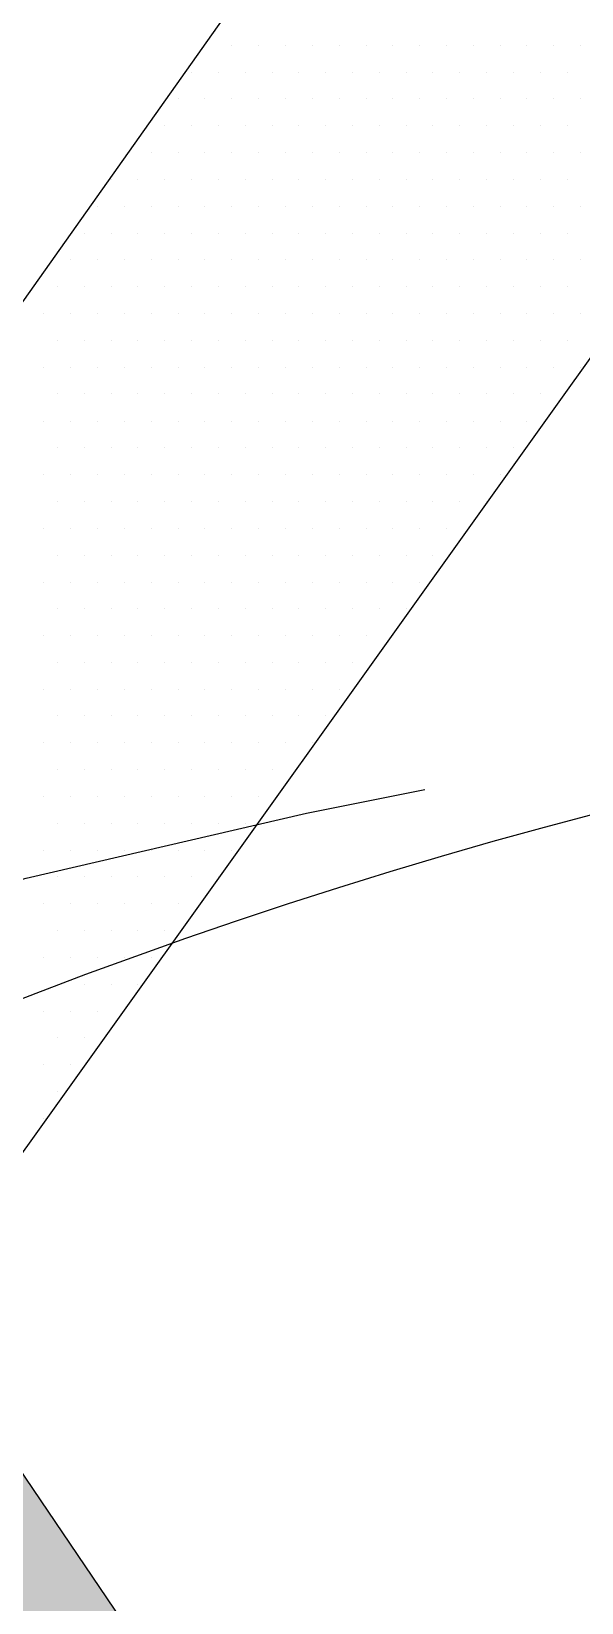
# Paper-space layout 'TOP_A1_00200_01-01-2017_MODELE' of a CAD drawing. Header units: millimetres. Extents: x -52 to 293, y -3 to 294.
# Drawn here: x -19.14 to -17.26, y 65.84 to 71.21 of the extents above; entities that cross this region are included whole.
import ezdxf

# ---------------------------------------------------------------- set-up
doc = ezdxf.new("R2010")
doc.units = ezdxf.units.MM
doc.header["$LTSCALE"] = 2
doc.linetypes.add('CACHEX2', pattern=[0.75, 0.5, -0.25])
for name, color, linetype in [('CALQUE_7', 4, 'Continuous'), ('CARTOUCHE', 7, 'Continuous'), ('rosace', 7, 'Continuous')]:
    doc.layers.add(name, color=color, linetype=linetype)

# ---------------------------------------------------------------- blocks, each defined once
blk = doc.blocks.new('A$C715108E3')
at = {"layer": 'CALQUE_7', "color": 131}
for p, q in [((-9.795, 1.1627), (-9.795, 1.1627)), ((-9.7912, 1.1627), (-9.7912, 1.1627)), ((-9.699, 1.1627), (-9.699, 1.1627)), ((-9.6072, 1.1627), (-9.6072, 1.1627)), ((-9.5157, 1.1627), (-9.5157, 1.1627)), ((-9.4239, 1.1627), (-9.4239, 1.1627)), ((-9.3321, 1.1627), (-9.3321, 1.1627)), ((-9.2402, 1.1627), (-9.2402, 1.1627)), ((-9.1488, 1.1627), (-9.1488, 1.1627)), ((-9.0567, 1.1627), (-9.0567, 1.1627)), ((-8.9651, 1.1627), (-8.9651, 1.1627)), ((-8.8735, 1.1627), (-8.8735, 1.1627)), ((-8.7818, 1.1627), (-8.7818, 1.1627)), ((-8.69, 1.1627), (-8.69, 1.1627)), ((-8.5985, 1.1627), (-8.5985, 1.1627)), ((-8.5067, 1.1627), (-8.5067, 1.1627)), ((-9.8594, 1.0713), (-9.8594, 1.0713)), ((-9.8366, 1.0713), (-9.8366, 1.0713)), ((-9.7447, 1.0713), (-9.7447, 1.0713)), ((-9.6535, 1.0713), (-9.6535, 1.0713)), ((-9.5614, 1.0713), (-9.5614, 1.0713)), ((-9.4696, 1.0713), (-9.4696, 1.0713)), ((-9.3778, 1.0713), (-9.3778, 1.0713)), ((-9.2863, 1.0713), (-9.2863, 1.0713)), ((-9.1945, 1.0713), (-9.1945, 1.0713)), ((-9.1027, 1.0713), (-9.1027, 1.0713)), ((-9.0112, 1.0713), (-9.0112, 1.0713)), ((-8.9194, 1.0713), (-8.9194, 1.0713)), ((-8.8275, 1.0713), (-8.8275, 1.0713)), ((-8.7361, 1.0713), (-8.7361, 1.0713)), ((-8.6442, 1.0713), (-8.6442, 1.0713)), ((-8.5522, 1.0713), (-8.5522, 1.0713)), ((-9.9247, 0.9798), (-9.9247, 0.9798)), ((-9.8823, 0.9798), (-9.8823, 0.9798)), ((-9.7912, 0.9798), (-9.7912, 0.9798)), ((-9.699, 0.9798), (-9.699, 0.9798)), ((-9.6072, 0.9798), (-9.6072, 0.9798)), ((-9.5157, 0.9798), (-9.5157, 0.9798)), ((-9.4239, 0.9798), (-9.4239, 0.9798)), ((-9.3321, 0.9798), (-9.3321, 0.9798)), ((-9.2402, 0.9798), (-9.2402, 0.9798)), ((-9.1488, 0.9798), (-9.1488, 0.9798)), ((-9.0567, 0.9798), (-9.0567, 0.9798)), ((-8.9651, 0.9798), (-8.9651, 0.9798)), ((-8.8735, 0.9798), (-8.8735, 0.9798)), ((-8.7818, 0.9798), (-8.7818, 0.9798)), ((-8.69, 0.9798), (-8.69, 0.9798)), ((-8.5985, 0.9798), (-8.5985, 0.9798)), ((-8.5067, 0.9798), (-8.5067, 0.9798)), ((-9.9897, 0.8872), (-9.9897, 0.8872)), ((-9.9284, 0.8872), (-9.9284, 0.8872)), ((-9.8366, 0.8872), (-9.8366, 0.8872)), ((-9.7447, 0.8872), (-9.7447, 0.8872)), ((-9.6535, 0.8872), (-9.6535, 0.8872)), ((-9.5614, 0.8872), (-9.5614, 0.8872)), ((-9.4696, 0.8872), (-9.4696, 0.8872)), ((-9.3778, 0.8872), (-9.3778, 0.8872)), ((-9.2863, 0.8872), (-9.2863, 0.8872)), ((-9.1945, 0.8872), (-9.1945, 0.8872)), ((-9.1027, 0.8872), (-9.1027, 0.8872)), ((-9.0112, 0.8872), (-9.0112, 0.8872)), ((-8.9194, 0.8872), (-8.9194, 0.8872)), ((-8.8275, 0.8872), (-8.8275, 0.8872)), ((-8.7361, 0.8872), (-8.7361, 0.8872)), ((-8.6442, 0.8872), (-8.6442, 0.8872)), ((-8.5522, 0.8872), (-8.5522, 0.8872)), ((-10.0543, 0.7961), (-10.0543, 0.7961)), ((-9.9743, 0.7961), (-9.9743, 0.7961)), ((-9.8823, 0.7961), (-9.8823, 0.7961)), ((-9.7912, 0.7961), (-9.7912, 0.7961)), ((-9.699, 0.7961), (-9.699, 0.7961)), ((-9.6072, 0.7961), (-9.6072, 0.7961)), ((-9.5157, 0.7961), (-9.5157, 0.7961)), ((-9.4239, 0.7961), (-9.4239, 0.7961)), ((-9.3321, 0.7961), (-9.3321, 0.7961)), ((-9.2402, 0.7961), (-9.2402, 0.7961)), ((-9.1488, 0.7961), (-9.1488, 0.7961)), ((-9.0567, 0.7961), (-9.0567, 0.7961)), ((-8.9651, 0.7961), (-8.9651, 0.7961)), ((-8.8735, 0.7961), (-8.8735, 0.7961)), ((-8.7818, 0.7961), (-8.7818, 0.7961)), ((-8.69, 0.7961), (-8.69, 0.7961)), ((-8.5985, 0.7961), (-8.5985, 0.7961)), ((-8.5067, 0.7961), (-8.5067, 0.7961)), ((-10.1194, 0.7047), (-10.1194, 0.7047)), ((-10.1119, 0.7047), (-10.1119, 0.7047)), ((-10.0199, 0.7047), (-10.0199, 0.7047)), ((-9.9284, 0.7047), (-9.9284, 0.7047)), ((-9.8366, 0.7047), (-9.8366, 0.7047)), ((-9.7447, 0.7047), (-9.7447, 0.7047)), ((-9.6535, 0.7047), (-9.6535, 0.7047)), ((-9.5614, 0.7047), (-9.5614, 0.7047)), ((-9.4696, 0.7047), (-9.4696, 0.7047)), ((-9.3778, 0.7047), (-9.3778, 0.7047)), ((-9.2863, 0.7047), (-9.2863, 0.7047)), ((-9.1945, 0.7047), (-9.1945, 0.7047)), ((-9.1027, 0.7047), (-9.1027, 0.7047)), ((-9.0112, 0.7047), (-9.0112, 0.7047)), ((-8.9194, 0.7047), (-8.9194, 0.7047)), ((-8.8275, 0.7047), (-8.8275, 0.7047)), ((-8.7361, 0.7047), (-8.7361, 0.7047)), ((-8.6442, 0.7047), (-8.6442, 0.7047)), ((-8.5522, 0.7047), (-8.5522, 0.7047)), ((-10.1842, 0.6123), (-10.1842, 0.6123)), ((-10.1576, 0.6123), (-10.1576, 0.6123)), ((-10.0663, 0.6123), (-10.0663, 0.6123)), ((-9.9743, 0.6123), (-9.9743, 0.6123)), ((-9.8823, 0.6123), (-9.8823, 0.6123)), ((-9.7912, 0.6123), (-9.7912, 0.6123)), ((-9.699, 0.6123), (-9.699, 0.6123)), ((-9.6072, 0.6123), (-9.6072, 0.6123)), ((-9.5157, 0.6123), (-9.5157, 0.6123)), ((-9.4239, 0.6123), (-9.4239, 0.6123)), ((-9.3321, 0.6123), (-9.3321, 0.6123)), ((-9.2402, 0.6123), (-9.2402, 0.6123)), ((-9.1488, 0.6123), (-9.1488, 0.6123)), ((-9.0567, 0.6123), (-9.0567, 0.6123)), ((-8.9651, 0.6123), (-8.9651, 0.6123)), ((-8.8735, 0.6123), (-8.8735, 0.6123)), ((-8.7818, 0.6123), (-8.7818, 0.6123)), ((-8.69, 0.6123), (-8.69, 0.6123)), ((-8.5985, 0.6123), (-8.5985, 0.6123)), ((-8.5067, 0.6123), (-8.5067, 0.6123)), ((-10.2496, 0.521), (-10.2496, 0.521)), ((-10.2035, 0.521), (-10.2035, 0.521)), ((-10.1119, 0.521), (-10.1119, 0.521)), ((-10.0199, 0.521), (-10.0199, 0.521)), ((-9.9284, 0.521), (-9.9284, 0.521)), ((-9.8366, 0.521), (-9.8366, 0.521)), ((-9.7447, 0.521), (-9.7447, 0.521)), ((-9.6535, 0.521), (-9.6535, 0.521)), ((-9.5614, 0.521), (-9.5614, 0.521)), ((-9.4696, 0.521), (-9.4696, 0.521)), ((-9.3778, 0.521), (-9.3778, 0.521)), ((-9.2863, 0.521), (-9.2863, 0.521)), ((-9.1945, 0.521), (-9.1945, 0.521)), ((-9.1027, 0.521), (-9.1027, 0.521)), ((-9.0112, 0.521), (-9.0112, 0.521)), ((-8.9194, 0.521), (-8.9194, 0.521)), ((-8.8275, 0.521), (-8.8275, 0.521)), ((-8.7361, 0.521), (-8.7361, 0.521)), ((-8.6442, 0.521), (-8.6442, 0.521)), ((-8.5522, 0.521), (-8.5522, 0.521)), ((-10.3141, 0.4296), (-10.3141, 0.4296)), ((-10.2496, 0.4296), (-10.2496, 0.4296)), ((-10.1576, 0.4296), (-10.1576, 0.4296)), ((-10.0663, 0.4296), (-10.0663, 0.4296)), ((-9.9743, 0.4296), (-9.9743, 0.4296)), ((-9.8823, 0.4296), (-9.8823, 0.4296)), ((-9.7912, 0.4296), (-9.7912, 0.4296)), ((-9.699, 0.4296), (-9.699, 0.4296)), ((-9.6072, 0.4296), (-9.6072, 0.4296)), ((-9.5157, 0.4296), (-9.5157, 0.4296)), ((-9.4239, 0.4296), (-9.4239, 0.4296)), ((-9.3321, 0.4296), (-9.3321, 0.4296)), ((-9.2402, 0.4296), (-9.2402, 0.4296)), ((-9.1488, 0.4296), (-9.1488, 0.4296)), ((-9.0567, 0.4296), (-9.0567, 0.4296)), ((-8.9651, 0.4296), (-8.9651, 0.4296)), ((-8.8735, 0.4296), (-8.8735, 0.4296)), ((-8.7818, 0.4296), (-8.7818, 0.4296)), ((-8.69, 0.4296), (-8.69, 0.4296)), ((-8.5985, 0.4296), (-8.5985, 0.4296)), ((-8.5067, 0.4296), (-8.5067, 0.4296)), ((-10.3793, 0.3372), (-10.3793, 0.3372)), ((-10.2952, 0.3372), (-10.2952, 0.3372)), ((-10.2035, 0.3372), (-10.2035, 0.3372)), ((-10.1119, 0.3372), (-10.1119, 0.3372)), ((-10.0199, 0.3372), (-10.0199, 0.3372)), ((-9.9284, 0.3372), (-9.9284, 0.3372)), ((-9.8366, 0.3372), (-9.8366, 0.3372)), ((-9.7447, 0.3372), (-9.7447, 0.3372)), ((-9.6535, 0.3372), (-9.6535, 0.3372)), ((-9.5614, 0.3372), (-9.5614, 0.3372)), ((-9.4696, 0.3372), (-9.4696, 0.3372)), ((-9.3778, 0.3372), (-9.3778, 0.3372)), ((-9.2863, 0.3372), (-9.2863, 0.3372)), ((-9.1945, 0.3372), (-9.1945, 0.3372)), ((-9.1027, 0.3372), (-9.1027, 0.3372)), ((-9.0112, 0.3372), (-9.0112, 0.3372)), ((-8.9194, 0.3372), (-8.9194, 0.3372)), ((-8.8275, 0.3372), (-8.8275, 0.3372)), ((-8.7361, 0.3372), (-8.7361, 0.3372)), ((-8.6442, 0.3372), (-8.6442, 0.3372)), ((-8.5522, 0.3372), (-8.5522, 0.3372)), ((-10.3413, 0.2459), (-10.3413, 0.2459)), ((-10.2496, 0.2459), (-10.2496, 0.2459)), ((-10.1576, 0.2459), (-10.1576, 0.2459)), ((-10.0663, 0.2459), (-10.0663, 0.2459)), ((-9.9743, 0.2459), (-9.9743, 0.2459)), ((-9.8823, 0.2459), (-9.8823, 0.2459)), ((-9.7912, 0.2459), (-9.7912, 0.2459)), ((-9.699, 0.2459), (-9.699, 0.2459)), ((-9.6072, 0.2459), (-9.6072, 0.2459)), ((-9.5157, 0.2459), (-9.5157, 0.2459)), ((-9.4239, 0.2459), (-9.4239, 0.2459)), ((-9.3321, 0.2459), (-9.3321, 0.2459)), ((-9.2402, 0.2459), (-9.2402, 0.2459)), ((-9.1488, 0.2459), (-9.1488, 0.2459)), ((-9.0567, 0.2459), (-9.0567, 0.2459)), ((-8.9651, 0.2459), (-8.9651, 0.2459)), ((-8.8735, 0.2459), (-8.8735, 0.2459)), ((-8.7818, 0.2459), (-8.7818, 0.2459)), ((-8.69, 0.2459), (-8.69, 0.2459)), ((-8.5985, 0.2459), (-8.5985, 0.2459)), ((-8.5067, 0.2459), (-8.5067, 0.2459)), ((-10.2952, 0.1544), (-10.2952, 0.1544)), ((-10.2035, 0.1544), (-10.2035, 0.1544)), ((-10.1119, 0.1544), (-10.1119, 0.1544)), ((-10.0199, 0.1544), (-10.0199, 0.1544)), ((-9.9284, 0.1544), (-9.9284, 0.1544)), ((-9.8366, 0.1544), (-9.8366, 0.1544)), ((-9.7447, 0.1544), (-9.7447, 0.1544)), ((-9.6535, 0.1544), (-9.6535, 0.1544)), ((-9.5614, 0.1544), (-9.5614, 0.1544)), ((-9.4696, 0.1544), (-9.4696, 0.1544)), ((-9.3778, 0.1544), (-9.3778, 0.1544)), ((-9.2863, 0.1544), (-9.2863, 0.1544)), ((-9.1945, 0.1544), (-9.1945, 0.1544)), ((-9.1027, 0.1544), (-9.1027, 0.1544)), ((-9.0112, 0.1544), (-9.0112, 0.1544)), ((-8.9194, 0.1544), (-8.9194, 0.1544)), ((-8.8275, 0.1544), (-8.8275, 0.1544)), ((-8.7361, 0.1544), (-8.7361, 0.1544)), ((-8.6442, 0.1544), (-8.6442, 0.1544)), ((-8.5522, 0.1544), (-8.5522, 0.1544)), ((-10.3413, 0.0618), (-10.3413, 0.0618)), ((-10.2496, 0.0618), (-10.2496, 0.0618)), ((-10.1576, 0.0618), (-10.1576, 0.0618)), ((-10.0663, 0.0618), (-10.0663, 0.0618)), ((-9.9743, 0.0618), (-9.9743, 0.0618)), ((-9.8823, 0.0618), (-9.8823, 0.0618)), ((-9.7912, 0.0618), (-9.7912, 0.0618)), ((-9.699, 0.0618), (-9.699, 0.0618)), ((-9.6072, 0.0618), (-9.6072, 0.0618)), ((-9.5157, 0.0618), (-9.5157, 0.0618)), ((-9.4239, 0.0618), (-9.4239, 0.0618)), ((-9.3321, 0.0618), (-9.3321, 0.0618)), ((-9.2402, 0.0618), (-9.2402, 0.0618)), ((-9.1488, 0.0618), (-9.1488, 0.0618)), ((-9.0567, 0.0618), (-9.0567, 0.0618)), ((-8.9651, 0.0618), (-8.9651, 0.0618)), ((-8.8735, 0.0618), (-8.8735, 0.0618)), ((-8.7818, 0.0618), (-8.7818, 0.0618)), ((-8.69, 0.0618), (-8.69, 0.0618)), ((-8.5985, 0.0618), (-8.5985, 0.0618)), ((-8.5067, 0.0618), (-8.5067, 0.0618)), ((-10.2952, -0.0294), (-10.2952, -0.0294)), ((-10.2035, -0.0294), (-10.2035, -0.0294)), ((-10.1119, -0.0294), (-10.1119, -0.0294)), ((-10.0199, -0.0294), (-10.0199, -0.0294)), ((-9.9284, -0.0294), (-9.9284, -0.0294)), ((-9.8366, -0.0294), (-9.8366, -0.0294)), ((-9.7447, -0.0294), (-9.7447, -0.0294)), ((-9.6535, -0.0294), (-9.6535, -0.0294)), ((-9.5614, -0.0294), (-9.5614, -0.0294)), ((-9.4696, -0.0294), (-9.4696, -0.0294)), ((-9.3778, -0.0294), (-9.3778, -0.0294)), ((-9.2863, -0.0294), (-9.2863, -0.0294)), ((-9.1945, -0.0294), (-9.1945, -0.0294)), ((-9.1027, -0.0294), (-9.1027, -0.0294)), ((-9.0112, -0.0294), (-9.0112, -0.0294)), ((-8.9194, -0.0294), (-8.9194, -0.0294)), ((-8.8275, -0.0294), (-8.8275, -0.0294)), ((-8.7361, -0.0294), (-8.7361, -0.0294)), ((-8.6442, -0.0294), (-8.6442, -0.0294)), ((-10.3413, -0.1218), (-10.3413, -0.1218)), ((-10.2496, -0.1218), (-10.2496, -0.1218)), ((-10.1576, -0.1218), (-10.1576, -0.1218)), ((-10.0663, -0.1218), (-10.0663, -0.1218)), ((-9.9743, -0.1218), (-9.9743, -0.1218)), ((-9.8823, -0.1218), (-9.8823, -0.1218)), ((-9.7912, -0.1218), (-9.7912, -0.1218)), ((-9.699, -0.1218), (-9.699, -0.1218)), ((-9.6072, -0.1218), (-9.6072, -0.1218)), ((-9.5157, -0.1218), (-9.5157, -0.1218)), ((-9.4239, -0.1218), (-9.4239, -0.1218)), ((-9.3321, -0.1218), (-9.3321, -0.1218)), ((-9.2402, -0.1218), (-9.2402, -0.1218)), ((-9.1488, -0.1218), (-9.1488, -0.1218)), ((-9.0567, -0.1218), (-9.0567, -0.1218)), ((-8.9651, -0.1218), (-8.9651, -0.1218)), ((-8.8735, -0.1218), (-8.8735, -0.1218)), ((-8.7818, -0.1218), (-8.7818, -0.1218)), ((-8.69, -0.1218), (-8.69, -0.1218)), ((-10.2952, -0.2131), (-10.2952, -0.2131)), ((-10.2035, -0.2131), (-10.2035, -0.2131)), ((-10.1119, -0.2131), (-10.1119, -0.2131)), ((-10.0199, -0.2131), (-10.0199, -0.2131)), ((-9.9284, -0.2131), (-9.9284, -0.2131)), ((-9.8366, -0.2131), (-9.8366, -0.2131)), ((-9.7447, -0.2131), (-9.7447, -0.2131)), ((-9.6535, -0.2131), (-9.6535, -0.2131)), ((-9.5614, -0.2131), (-9.5614, -0.2131)), ((-9.4696, -0.2131), (-9.4696, -0.2131)), ((-9.3778, -0.2131), (-9.3778, -0.2131)), ((-9.2863, -0.2131), (-9.2863, -0.2131)), ((-9.1945, -0.2131), (-9.1945, -0.2131)), ((-9.1027, -0.2131), (-9.1027, -0.2131)), ((-9.0112, -0.2131), (-9.0112, -0.2131)), ((-8.9194, -0.2131), (-8.9194, -0.2131)), ((-8.8275, -0.2131), (-8.8275, -0.2131)), ((-8.7361, -0.2131), (-8.7361, -0.2131)), ((-10.3413, -0.3047), (-10.3413, -0.3047)), ((-10.2496, -0.3047), (-10.2496, -0.3047)), ((-10.1576, -0.3047), (-10.1576, -0.3047)), ((-10.0663, -0.3047), (-10.0663, -0.3047)), ((-9.9743, -0.3047), (-9.9743, -0.3047)), ((-9.8823, -0.3047), (-9.8823, -0.3047)), ((-9.7912, -0.3047), (-9.7912, -0.3047)), ((-9.699, -0.3047), (-9.699, -0.3047)), ((-9.6072, -0.3047), (-9.6072, -0.3047)), ((-9.5157, -0.3047), (-9.5157, -0.3047)), ((-9.4239, -0.3047), (-9.4239, -0.3047)), ((-9.3321, -0.3047), (-9.3321, -0.3047)), ((-9.2402, -0.3047), (-9.2402, -0.3047)), ((-9.1488, -0.3047), (-9.1488, -0.3047)), ((-9.0567, -0.3047), (-9.0567, -0.3047)), ((-8.9651, -0.3047), (-8.9651, -0.3047)), ((-8.8735, -0.3047), (-8.8735, -0.3047)), ((-8.7818, -0.3047), (-8.7818, -0.3047)), ((-10.2952, -0.3969), (-10.2952, -0.3969)), ((-10.2035, -0.3969), (-10.2035, -0.3969)), ((-10.1119, -0.3969), (-10.1119, -0.3969)), ((-10.0199, -0.3969), (-10.0199, -0.3969)), ((-9.9284, -0.3969), (-9.9284, -0.3969)), ((-9.8366, -0.3969), (-9.8366, -0.3969)), ((-9.7447, -0.3969), (-9.7447, -0.3969)), ((-9.6535, -0.3969), (-9.6535, -0.3969)), ((-9.5614, -0.3969), (-9.5614, -0.3969)), ((-9.4696, -0.3969), (-9.4696, -0.3969)), ((-9.3778, -0.3969), (-9.3778, -0.3969)), ((-9.2863, -0.3969), (-9.2863, -0.3969)), ((-9.1945, -0.3969), (-9.1945, -0.3969)), ((-9.1027, -0.3969), (-9.1027, -0.3969)), ((-9.0112, -0.3969), (-9.0112, -0.3969)), ((-8.9194, -0.3969), (-8.9194, -0.3969)), ((-8.8275, -0.3969), (-8.8275, -0.3969)), ((-10.3413, -0.4884), (-10.3413, -0.4884)), ((-10.2496, -0.4884), (-10.2496, -0.4884)), ((-10.1576, -0.4884), (-10.1576, -0.4884)), ((-10.0663, -0.4884), (-10.0663, -0.4884)), ((-9.9743, -0.4884), (-9.9743, -0.4884)), ((-9.8823, -0.4884), (-9.8823, -0.4884)), ((-9.7912, -0.4884), (-9.7912, -0.4884)), ((-9.699, -0.4884), (-9.699, -0.4884)), ((-9.6072, -0.4884), (-9.6072, -0.4884)), ((-9.5157, -0.4884), (-9.5157, -0.4884)), ((-9.4239, -0.4884), (-9.4239, -0.4884)), ((-9.3321, -0.4884), (-9.3321, -0.4884)), ((-9.2402, -0.4884), (-9.2402, -0.4884)), ((-9.1488, -0.4884), (-9.1488, -0.4884)), ((-9.0567, -0.4884), (-9.0567, -0.4884)), ((-8.9651, -0.4884), (-8.9651, -0.4884)), ((-10.2952, -0.5799), (-10.2952, -0.5799)), ((-10.2035, -0.5799), (-10.2035, -0.5799)), ((-10.1119, -0.5799), (-10.1119, -0.5799)), ((-10.0199, -0.5799), (-10.0199, -0.5799)), ((-9.9284, -0.5799), (-9.9284, -0.5799)), ((-9.8366, -0.5799), (-9.8366, -0.5799)), ((-9.7447, -0.5799), (-9.7447, -0.5799)), ((-9.6535, -0.5799), (-9.6535, -0.5799)), ((-9.5614, -0.5799), (-9.5614, -0.5799)), ((-9.4696, -0.5799), (-9.4696, -0.5799)), ((-9.3778, -0.5799), (-9.3778, -0.5799)), ((-9.2863, -0.5799), (-9.2863, -0.5799)), ((-9.1945, -0.5799), (-9.1945, -0.5799)), ((-9.1027, -0.5799), (-9.1027, -0.5799)), ((-9.0112, -0.5799), (-9.0112, -0.5799)), ((-10.3413, -0.6724), (-10.3413, -0.6724)), ((-10.2496, -0.6724), (-10.2496, -0.6724)), ((-10.1576, -0.6724), (-10.1576, -0.6724)), ((-10.0663, -0.6724), (-10.0663, -0.6724)), ((-9.9743, -0.6724), (-9.9743, -0.6724)), ((-9.8823, -0.6724), (-9.8823, -0.6724)), ((-9.7912, -0.6724), (-9.7912, -0.6724)), ((-9.699, -0.6724), (-9.699, -0.6724)), ((-9.6072, -0.6724), (-9.6072, -0.6724)), ((-9.5157, -0.6724), (-9.5157, -0.6724)), ((-9.4239, -0.6724), (-9.4239, -0.6724)), ((-9.3321, -0.6724), (-9.3321, -0.6724)), ((-9.2402, -0.6724), (-9.2402, -0.6724)), ((-9.1488, -0.6724), (-9.1488, -0.6724)), ((-9.0567, -0.6724), (-9.0567, -0.6724)), ((-10.2952, -0.7635), (-10.2952, -0.7635)), ((-10.2035, -0.7635), (-10.2035, -0.7635)), ((-10.1119, -0.7635), (-10.1119, -0.7635)), ((-10.0199, -0.7635), (-10.0199, -0.7635)), ((-9.9284, -0.7635), (-9.9284, -0.7635)), ((-9.8366, -0.7635), (-9.8366, -0.7635)), ((-9.7447, -0.7635), (-9.7447, -0.7635)), ((-9.6535, -0.7635), (-9.6535, -0.7635)), ((-9.5614, -0.7635), (-9.5614, -0.7635)), ((-9.4696, -0.7635), (-9.4696, -0.7635)), ((-9.3778, -0.7635), (-9.3778, -0.7635)), ((-9.2863, -0.7635), (-9.2863, -0.7635)), ((-9.1945, -0.7635), (-9.1945, -0.7635)), ((-9.1027, -0.7635), (-9.1027, -0.7635)), ((-10.3413, -0.855), (-10.3413, -0.855)), ((-10.2496, -0.855), (-10.2496, -0.855)), ((-10.1576, -0.855), (-10.1576, -0.855)), ((-10.0663, -0.855), (-10.0663, -0.855)), ((-9.9743, -0.855), (-9.9743, -0.855)), ((-9.8823, -0.855), (-9.8823, -0.855)), ((-9.7912, -0.855), (-9.7912, -0.855)), ((-9.699, -0.855), (-9.699, -0.855)), ((-9.6072, -0.855), (-9.6072, -0.855)), ((-9.5157, -0.855), (-9.5157, -0.855)), ((-9.4239, -0.855), (-9.4239, -0.855)), ((-9.3321, -0.855), (-9.3321, -0.855)), ((-9.2402, -0.855), (-9.2402, -0.855)), ((-10.2952, -0.9474), (-10.2952, -0.9474)), ((-10.2035, -0.9474), (-10.2035, -0.9474)), ((-10.1119, -0.9474), (-10.1119, -0.9474)), ((-10.0199, -0.9474), (-10.0199, -0.9474)), ((-9.9284, -0.9474), (-9.9284, -0.9474)), ((-9.8366, -0.9474), (-9.8366, -0.9474)), ((-9.7447, -0.9474), (-9.7447, -0.9474)), ((-9.6535, -0.9474), (-9.6535, -0.9474)), ((-9.5614, -0.9474), (-9.5614, -0.9474)), ((-9.4696, -0.9474), (-9.4696, -0.9474)), ((-9.3778, -0.9474), (-9.3778, -0.9474)), ((-9.2863, -0.9474), (-9.2863, -0.9474)), ((-10.3413, -1.0386), (-10.3413, -1.0386)), ((-10.2496, -1.0386), (-10.2496, -1.0386)), ((-10.1576, -1.0386), (-10.1576, -1.0386)), ((-10.0663, -1.0386), (-10.0663, -1.0386)), ((-9.9743, -1.0386), (-9.9743, -1.0386)), ((-9.8823, -1.0386), (-9.8823, -1.0386)), ((-9.7912, -1.0386), (-9.7912, -1.0386)), ((-9.699, -1.0386), (-9.699, -1.0386)), ((-9.6072, -1.0386), (-9.6072, -1.0386)), ((-9.5157, -1.0386), (-9.5157, -1.0386)), ((-9.4239, -1.0386), (-9.4239, -1.0386)), ((-9.3321, -1.0386), (-9.3321, -1.0386)), ((-10.2952, -1.1301), (-10.2952, -1.1301)), ((-10.2035, -1.1301), (-10.2035, -1.1301)), ((-10.1119, -1.1301), (-10.1119, -1.1301)), ((-10.0199, -1.1301), (-10.0199, -1.1301)), ((-9.9284, -1.1301), (-9.9284, -1.1301)), ((-9.8366, -1.1301), (-9.8366, -1.1301)), ((-9.7447, -1.1301), (-9.7447, -1.1301)), ((-9.6535, -1.1301), (-9.6535, -1.1301)), ((-9.5614, -1.1301), (-9.5614, -1.1301)), ((-9.4696, -1.1301), (-9.4696, -1.1301)), ((-9.3778, -1.1301), (-9.3778, -1.1301)), ((-10.3413, -1.2223), (-10.3413, -1.2223)), ((-10.2496, -1.2223), (-10.2496, -1.2223)), ((-10.1576, -1.2223), (-10.1576, -1.2223)), ((-10.0663, -1.2223), (-10.0663, -1.2223)), ((-9.9743, -1.2223), (-9.9743, -1.2223)), ((-9.8823, -1.2223), (-9.8823, -1.2223)), ((-9.7912, -1.2223), (-9.7912, -1.2223)), ((-9.699, -1.2223), (-9.699, -1.2223)), ((-9.6072, -1.2223), (-9.6072, -1.2223)), ((-9.5157, -1.2223), (-9.5157, -1.2223)), ((-9.4239, -1.2223), (-9.4239, -1.2223)), ((-10.2952, -1.3138), (-10.2952, -1.3138)), ((-10.2035, -1.3138), (-10.2035, -1.3138)), ((-10.1119, -1.3138), (-10.1119, -1.3138)), ((-10.0199, -1.3138), (-10.0199, -1.3138)), ((-9.9284, -1.3138), (-9.9284, -1.3138)), ((-9.8366, -1.3138), (-9.8366, -1.3138)), ((-9.7447, -1.3138), (-9.7447, -1.3138)), ((-9.6535, -1.3138), (-9.6535, -1.3138)), ((-9.5614, -1.3138), (-9.5614, -1.3138)), ((-10.3413, -1.4052), (-10.3413, -1.4052)), ((-10.2496, -1.4052), (-10.2496, -1.4052)), ((-10.1576, -1.4052), (-10.1576, -1.4052)), ((-10.0663, -1.4052), (-10.0663, -1.4052)), ((-9.9743, -1.4052), (-9.9743, -1.4052)), ((-9.8823, -1.4052), (-9.8823, -1.4052)), ((-9.7912, -1.4052), (-9.7912, -1.4052)), ((-9.699, -1.4052), (-9.699, -1.4052)), ((-9.6072, -1.4052), (-9.6072, -1.4052)), ((-10.2952, -1.4974), (-10.2952, -1.4974)), ((-10.2035, -1.4974), (-10.2035, -1.4974)), ((-10.1119, -1.4974), (-10.1119, -1.4974)), ((-10.0199, -1.4974), (-10.0199, -1.4974)), ((-9.9284, -1.4974), (-9.9284, -1.4974)), ((-9.8366, -1.4974), (-9.8366, -1.4974)), ((-9.7447, -1.4974), (-9.7447, -1.4974)), ((-9.6535, -1.4974), (-9.6535, -1.4974)), ((-10.3413, -1.5889), (-10.3413, -1.5889)), ((-10.2496, -1.5889), (-10.2496, -1.5889)), ((-10.1576, -1.5889), (-10.1576, -1.5889)), ((-10.0663, -1.5889), (-10.0663, -1.5889)), ((-9.9743, -1.5889), (-9.9743, -1.5889)), ((-9.8823, -1.5889), (-9.8823, -1.5889)), ((-9.7912, -1.5889), (-9.7912, -1.5889)), ((-9.699, -1.5889), (-9.699, -1.5889)), ((-10.2952, -1.6803), (-10.2952, -1.6803)), ((-10.2035, -1.6803), (-10.2035, -1.6803)), ((-10.1119, -1.6803), (-10.1119, -1.6803)), ((-10.0199, -1.6803), (-10.0199, -1.6803)), ((-9.9284, -1.6803), (-9.9284, -1.6803)), ((-9.8366, -1.6803), (-9.8366, -1.6803)), ((-9.7447, -1.6803), (-9.7447, -1.6803)), ((-10.3413, -1.7727), (-10.3413, -1.7727)), ((-10.2496, -1.7727), (-10.2496, -1.7727)), ((-10.1576, -1.7727), (-10.1576, -1.7727)), ((-10.0663, -1.7727), (-10.0663, -1.7727)), ((-9.9743, -1.7727), (-9.9743, -1.7727)), ((-9.8823, -1.7727), (-9.8823, -1.7727)), ((-10.2952, -1.864), (-10.2952, -1.864)), ((-10.2035, -1.864), (-10.2035, -1.864)), ((-10.1119, -1.864), (-10.1119, -1.864)), ((-10.0199, -1.864), (-10.0199, -1.864)), ((-9.9284, -1.864), (-9.9284, -1.864)), ((-10.3413, -1.9557), (-10.3413, -1.9557)), ((-10.2496, -1.9557), (-10.2496, -1.9557)), ((-10.1576, -1.9557), (-10.1576, -1.9557)), ((-10.0663, -1.9557), (-10.0663, -1.9557)), ((-9.9743, -1.9557), (-9.9743, -1.9557)), ((-10.2952, -2.0481), (-10.2952, -2.0481)), ((-10.2035, -2.0481), (-10.2035, -2.0481)), ((-10.1119, -2.0481), (-10.1119, -2.0481)), ((-10.0199, -2.0481), (-10.0199, -2.0481)), ((-10.3413, -2.1393), (-10.3413, -2.1393)), ((-10.2496, -2.1393), (-10.2496, -2.1393)), ((-10.1576, -2.1393), (-10.1576, -2.1393)), ((-10.2952, -2.231), (-10.2952, -2.231)), ((-10.2035, -2.231), (-10.2035, -2.231)), ((-10.3413, -2.3232), (-10.3413, -2.3232)), ((-10.2496, -2.3232), (-10.2496, -2.3232)), ((-10.2952, -2.4146), (-10.2952, -2.4146)), ((-10.3413, -2.507), (-10.3413, -2.507))]:
    blk.add_line(p, q, dxfattribs=at)
blk.add_lwpolyline([(-17.4242, -1.4573), (-18.4152, -2.5691), (-18.6566, -2.9311), (-18.705, -3.0278), (-11.9873, -3.7284), (-11.0696, -3.3901), (-10.6346, -2.9311), (-6.8859, 2.3168), (-8.5773, 2.3168), (-9.0123, 2.2688), (-11.5252, -1.2823), (-12.7091, 1.3505), (-13.4102, 1.1331), (-14.1349, 0.795), (-14.1589, 0.6743), (-12.951, -2.0066)], close=True, dxfattribs=at)
blk = doc.blocks.new('A$C581E6685')
at = {"layer": 'rosace'}
blk.add_hatch(color=142, dxfattribs=at).paths.add_polyline_path([(-45.3965, 37.4846), (-39.5666, 28.8703), (-39.344, 28.5414), (-39.8519, 24.2064), (-36.9477, 25.4853), (-26.3566, 30.2032), (-36.1863, 24.0789), (-38.2746, 22.2236), (-38.1337, 21.2132), (-33.6363, 11.1845), (-39.5393, 21.4709), (-40.6525, 23.2405), (-42.0615, 23.3525), (-53.1072, 18.3767), (-43.3972, 24.4856), (-40.4756, 26.2259), (-40.684, 26.8894)])
at = {"layer": 'rosace', "color": 142}
blk.add_lwpolyline([(-45.3965, 37.4846), (-39.3434, 28.5414), (-39.8519, 24.2064), (-36.9477, 25.4853), (-26.3566, 30.2032), (-36.1857, 24.0789), (-38.2739, 22.2236), (-38.1337, 21.2132), (-33.6358, 11.1845), (-39.5393, 21.4709), (-40.6518, 23.2405), (-42.0615, 23.3525), (-53.1072, 18.3767), (-43.3964, 24.4856), (-40.4756, 26.2259), (-40.6836, 26.8894)], close=True, dxfattribs=at)
at = {"layer": 'rosace', "color": 32, "linetype": 'CACHEX2', "ltscale": 1.5}
blk.add_ellipse((-38.0538, 23.8138), major_axis=(-19.0311, -3.534), ratio=0.590567, dxfattribs=at)
at = {"layer": 'rosace', "color": 32}
blk.add_ellipse((-37.6144, 23.8499), major_axis=(-13.5768, -4.2839), ratio=0.791971, dxfattribs=at)
at = {"layer": 'CARTOUCHE'}
blk.add_blockref('A$C715108E3', (-31.6739, 36.3189), dxfattribs=at)

psp = doc.layouts.new('TOP_A1_00200_01-01-2017_MODELE')

# ---------------------------------------------------------------- block references
at = {"layer": 'CARTOUCHE'}
psp.add_blockref('A$C581E6685', (22.9208, 33.6824), dxfattribs=at)

doc.saveas('drawing.dxf')
